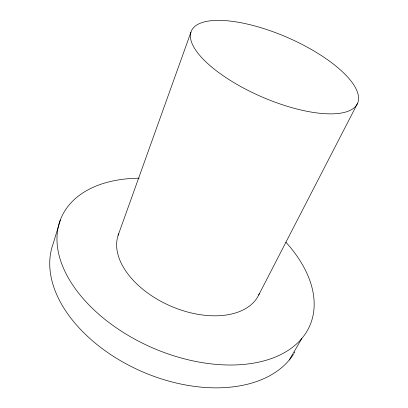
<?xml version="1.0" encoding="UTF-8"?>
<svg xmlns="http://www.w3.org/2000/svg" width="408" height="408" viewBox="0 0 408 408"><rect width="100%" height="100%" fill="white"/><g stroke="black" fill="none" stroke-linecap="round" stroke-linejoin="round"><path stroke-width="0.61" d="M60.353 219.927L53.29 243.382A132.636 85.083 23.5 0 0 137.899 369.745A132.636 85.083 23.5 0 0 293.505 354.226M118.111 235.365L190.934 32.171M258.677 295.06L357.439 103.576A90.622 32.344 23.5 0 0 244.953 23.547A90.622 32.344 23.5 0 0 221.049 74.236A90.622 32.344 23.5 0 0 357.439 103.576M289.292 359.968L301.762 338.553M294.841 352.038A132.636 85.083 23.5 0 1 294.188 353.139M285.88 242.209A135.502 83.105 23.5 0 1 255.398 362.809A135.502 83.105 23.5 0 1 71.017 282.382A135.502 83.105 23.5 0 1 139.108 178.189M259.427 293.398A76.429 46.476 23.5 0 1 171.574 306.469A76.429 46.476 23.5 0 1 118.743 233.651"/></g></svg>
